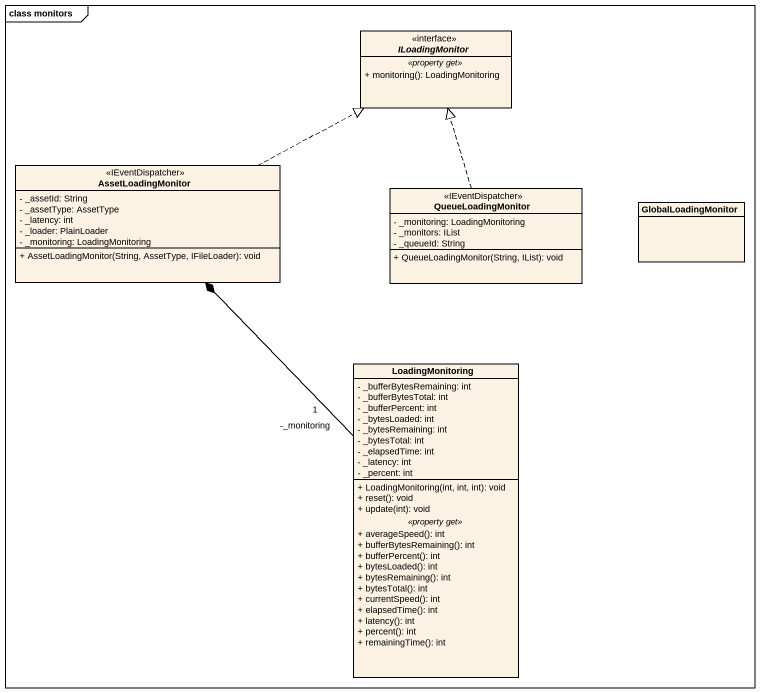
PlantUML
@startuml
mainframe class monitors
hide circle
hide empty members
skinparam classAttributeIconSize 0
interface ILoadingMonitor <<interface>> {
  .. <<property get>> ..
  + monitoring(): LoadingMonitoring
}
class AssetLoadingMonitor <<IEventDispatcher>> {
  - _assetId: String
  - _assetType: AssetType
  - _latency: int
  - _loader: PlainLoader
  - _monitoring: LoadingMonitoring
  + AssetLoadingMonitor(String, AssetType, IFileLoader): void
}
class QueueLoadingMonitor <<IEventDispatcher>> {
  - _monitoring: LoadingMonitoring
  - _monitors: IList
  - _queueId: String
  + QueueLoadingMonitor(String, IList): void
}
class GlobalLoadingMonitor
class LoadingMonitoring {
  - _bufferBytesRemaining: int
  - _bufferBytesTotal: int
  - _bufferPercent: int
  - _bytesLoaded: int
  - _bytesRemaining: int
  - _bytesTotal: int
  - _elapsedTime: int
  - _latency: int
  - _percent: int
  --
  + LoadingMonitoring(int, int, int): void
  + reset(): void
  + update(int): void
  .. <<property get>> ..
  + averageSpeed(): int
  + bufferBytesRemaining(): int
  + bufferPercent(): int
  + bytesLoaded(): int
  + bytesRemaining(): int
  + bytesTotal(): int
  + currentSpeed(): int
  + elapsedTime(): int
  + latency(): int
  + percent(): int
  + remainingTime(): int
}
AssetLoadingMonitor .right.|> ILoadingMonitor
QueueLoadingMonitor .up.|> ILoadingMonitor
LoadingMonitoring "-_monitoring\n1" -up-* AssetLoadingMonitor
@enduml
